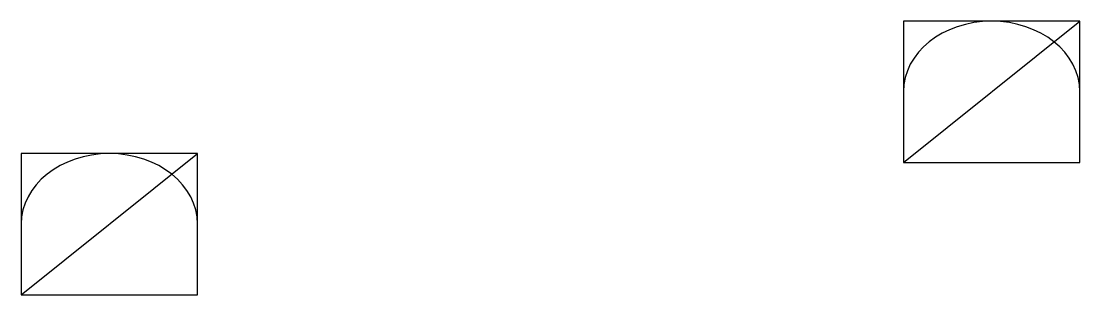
# Model space of a CAD drawing. Header units: metres. Extents: x 10 to 34, y 2.2 to 8.4.
import ezdxf

# ---------------------------------------------------------------- set-up
doc = ezdxf.new("R2010")
doc.units = ezdxf.units.M

msp = doc.modelspace()

# ---------------------------------------------------------------- linework, layer by layer
at = {"color": 5, "extrusion": (0, -0.6, 0.8)}
for p, q in [((30, 5.2, 1.4), (34, 8.4, 3.8)), ((10, 2.2, 5.4), (14, 5.4, 7.8))]:
    msp.add_line(p, q, dxfattribs=at)
at = {"color": 1, "extrusion": (0, -0.6, 0.8)}
for points, elevation in [([(30, 5), (34, 5), (34, 9), (30, 9)], -2), ([(10, 5), (14, 5), (14, 9), (10, 9)], 3)]:
    msp.add_lwpolyline(points, close=True, dxfattribs=dict(at, elevation=elevation))
at = {"color": 3, "extrusion": (0, -0.6, 0.8)}
for centre in [(32, 7, -2), (12, 7, 3)]:
    msp.add_arc(centre, 2, 0, 180, dxfattribs=at)

doc.saveas('drawing.dxf')
